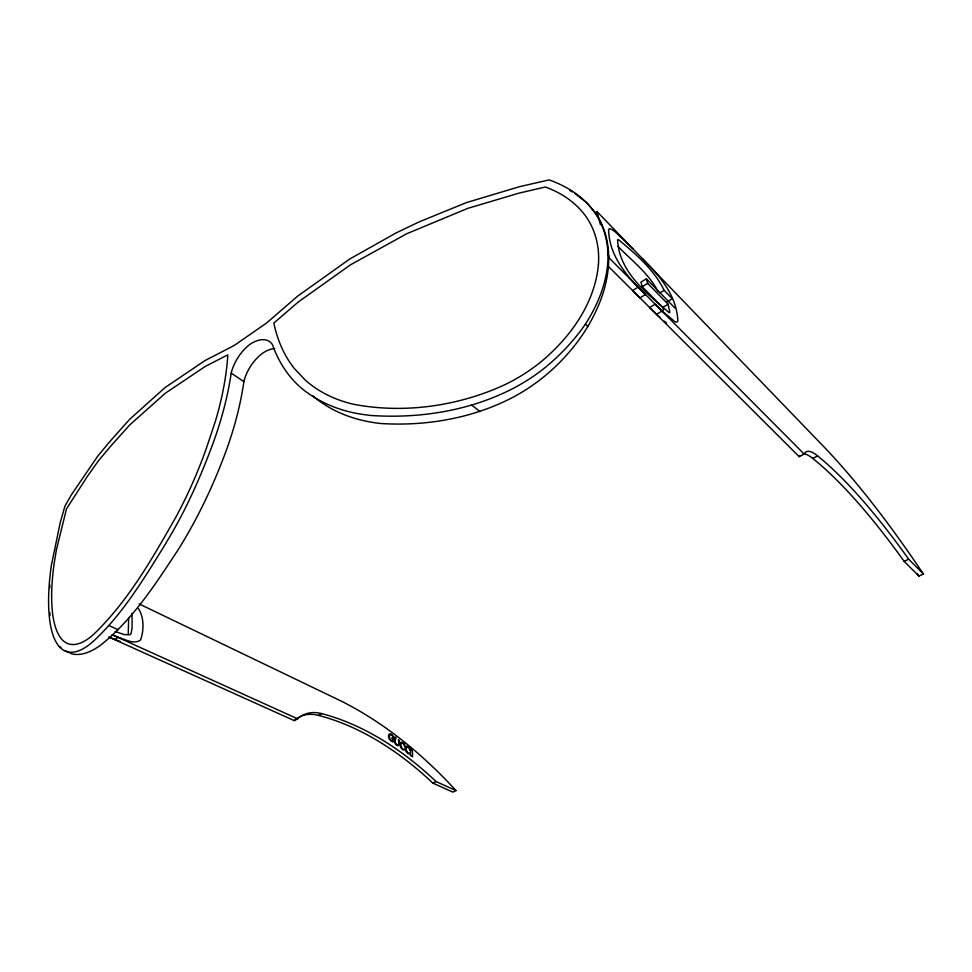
<?xml version="1.0" encoding="UTF-8"?>
<svg xmlns="http://www.w3.org/2000/svg" width="972" height="972" viewBox="0 0 972 972"><rect width="100%" height="100%" fill="white"/><g stroke="black" fill="none" stroke-linecap="round" stroke-linejoin="round"><path stroke-width="1.46" d="M128.644 618.119L128.268 633.853M412.565 756.69L410.342 755.22M312.692 395.726C331.731 412.201 356.117 420.925 380.963 423.513C425.262 426.307 471.238 418.592 510.993 398.301A132.35 89.473 -39 0 0 567.344 354.221C582.775 336.956 595.01 316.872 602.494 294.905A153.479 104.344 -36.6 0 0 595.204 212.734L587.027 203.026L574.744 193.343M585.387 324.162C597.185 305.864 605.86 285.233 607.755 263.388A150.964 104.855 -30.1 0 0 594.402 211.957C583.358 196.514 566.81 186.174 549.131 179.905L519.364 186.721L466.281 202.65L419.09 221.908L395.774 233.086L349.798 258.989L297.882 295.962L266.522 323.044L234.033 345.57L205.141 360.478L165.143 387.5L129.689 419.284L110.091 441.239L97.844 455.977L71.199 495.076L64.917 506.181L60.179 522.79L51.346 565.497A129.835 42.331 -73.8 0 0 49.159 614.863C50.277 629.285 55.331 656.015 75.281 651.811A116.749 42.926 -71.8 0 0 93.276 641.374C123.213 613.599 144.585 577.66 165.945 543.239L166.868 541.465C185.603 510.908 200.086 478.054 212.589 444.544A232.551 112.716 -60.7 0 0 231.19 373.127A30.679 16.512 -57.6 0 1 250.314 344.1A30.667 17.338 -54.5 0 1 272.549 344.89A278.49 162.19 -47.5 0 0 300.069 387.002C319.035 403.259 343.128 412.42 367.841 415.068L369.421 415.372C414.995 418.677 462.441 412.104 504.152 392.81A136.542 93.98 -33.9 0 0 545.681 367.124C560.71 354.634 574.318 340.297 585.387 324.162L587.926 326.519M64.942 650.572L72.074 653.913A113.153 47.822 -69 0 0 101.052 644.813C133.079 619.152 155.848 583.625 178.18 549.715C197.377 519.06 212.965 486.34 225.528 452.466A230.923 114.526 -60.4 0 0 243.875 381.607A30.399 16.718 -57.2 0 1 262.999 352.945A30.387 17.302 -55 0 1 274.736 348.559M595.168 212.746L597.002 211.556L822.628 445.468A701.529 174.96 67.2 0 1 923.4 574.002L918.917 576.08L904.154 561.354A524.212 126.506 66.2 0 0 812.774 458.42A81.223 18.395 62.7 0 0 803.224 453.9M675.005 308.075L646.368 278.818L640.925 282.159L642.176 286.691L662.722 307.444L663.499 310.19M638.252 287.056L632.687 290.47L639.965 297.894L645.505 294.516C627.353 277.032 608.958 255.976 608.594 229.331L609.857 228.736L612.081 229.586L615.398 231.98L632.881 248.759M642.176 286.691L647.631 283.35L646.368 278.818M659.854 292.912L664.119 290.324C654.229 269.803 635.579 253.838 618.374 239.525L617.572 239.89C619.14 272.136 646.927 293.556 669.198 312.692L669.829 312.206L668.104 304.212L647.631 283.35M666.986 301.915L672.296 298.72L664.119 290.324M662.722 307.444L668.104 304.212M109.824 637.389L114.72 639.479L118.292 637.34C125.145 639.199 133.869 644.934 140.576 639.965C143.99 630.281 144.233 617.524 138.449 608.569M662.066 311.016L655.164 304.224L649.648 307.553L656.586 314.308L662.066 311.016L674.92 321.671L676.84 322.182L677.836 321.307C677.01 295.573 659.587 275.781 642.407 258.625M294.261 720.629L297.675 718.843A67.445 38.989 64.9 0 1 321.793 713.63A419.819 249.889 75.4 0 1 436.1 781.573L456.014 790.601L452.794 792.095L432.844 783.104A419.175 250.448 75.5 0 0 318.427 715.38A67.36 39.099 64.9 0 0 294.261 720.629L108.925 637.073M607.743 265.757L799.178 456.658L804.148 454.058A81.369 18.14 62.7 0 1 817.622 455.904A525.342 124.853 66.2 0 1 908.699 559.216L923.4 574.002M318.427 715.38L321.793 713.63M812.774 458.42L817.622 455.904M432.844 783.104L436.1 781.573M904.154 561.354L908.699 559.216M114.72 639.479L120.394 641.544M115.109 631.448L124.209 634.57L129.555 634.789L131.001 633.841L132.095 627.997L131.998 613.356M112.181 634.716L118.292 637.34M58.891 646.441L60.908 647.316M112.497 634.91L297.675 718.843M109.131 625.616L118.195 629.771M139.093 603.904L337.114 699.111A548.524 335.146 78.4 0 1 456.014 790.601M410.524 755.183C410.281 744.248 413.355 749.643 412.383 756.556M569.738 190.391L572.241 191.873M231.19 373.127L243.875 381.607M471.833 405.19L479.937 411.472M664.326 321.185L666.464 322.947M617.985 246.341C631.824 260.861 649.138 273.545 658.129 291.843M656.586 314.308L659.939 317.382M804.148 454.058L609.104 257.908L607.974 253.558M597.002 211.556L600.404 224.593M799.178 456.658A81.223 18.395 62.7 0 1 799.774 455.698M917.228 573.577A699.816 177.196 67.3 0 1 918.917 576.08M50.094 615.288A132.447 52.342 -70.3 0 1 49.827 612.591M49.694 587.914A132.447 52.342 -70.3 0 1 49.9 585.083M392.506 739.109L392.409 741.417C388.375 741.284 388.593 731.09 392.494 735.792C395.312 740.895 391.619 730.81 388.764 734.686A4.35 2.333 64.3 0 0 388.508 735.792L388.593 737.019A4.119 2.211 64.3 0 0 389.42 739.206L393.174 742.086L393.915 739.388L391.862 737.87L392.506 739.109M394.802 740.81C393.879 742.802 397.427 747.735 398.812 744.831C401.023 742.292 397.621 737.153 398.666 741.041C400.294 749.048 392.87 743.106 395.677 738.817C397.427 736.922 392.737 735.002 394.802 740.81M405.348 747.784L405.397 749.485A4.07 2.151 64.7 0 0 406.126 751.563L408.386 753.835L409.929 753.349L408.021 753.227L406.357 750.615L406.284 747.966L407.207 746.739L408.957 747.966L409.929 750.348L409.892 748.051L407.742 746.484A4.034 2.138 64.7 0 0 406.454 746.204A3.876 2.053 64.7 0 0 405.944 746.472A4.508 2.381 64.7 0 0 405.433 747.383L405.348 747.784M400.087 743.884L400.124 745.573A4.082 2.175 64.6 0 0 400.853 747.662L403.125 749.947L404.68 749.473L402.76 749.339L401.084 746.715L401.023 744.066L401.958 742.839L403.732 744.066L404.692 746.46L404.668 744.163L402.505 742.584A4.046 2.151 64.6 0 0 401.193 742.304A3.888 2.066 64.6 0 0 400.683 742.572A4.52 2.406 64.6 0 0 400.172 743.471L400.087 743.884M598.388 265.113C594.548 304.09 570.005 337.794 540.566 362.167A126.955 87.383 -34 0 1 502.111 385.969C455.965 406.551 402.773 413.805 353.043 404.17A267.203 161.474 -43.9 0 1 305.39 380.222L294.261 368.424A269.365 156.796 -47.5 0 1 273.825 323.044L298.392 301.903L350.479 264.834L406.77 233.73L467.714 208.385L518.914 193.161L545.377 187.013C561.403 192.796 576.092 202.65 586.055 216.622A142.216 98.755 -30.1 0 1 598.388 265.113M56.412 549.8L54.238 563.007A122.363 39.888 -73.8 0 0 52.233 609.59C53.326 623.198 58.174 648.227 77.019 644.096A108.548 39.901 -71.8 0 0 93.737 634.279C128.304 601 152.397 558.353 175.981 516.958A223.985 101.975 -63.4 0 0 207.595 444.678L215.468 420.985A224.969 108.998 -60.7 0 0 227.825 354.853L205.323 366.395L165.216 393.296L129.641 425.031L110.346 446.573L98.33 460.91L87.225 476.596L66.485 508.891L56.412 549.8"/></g></svg>
